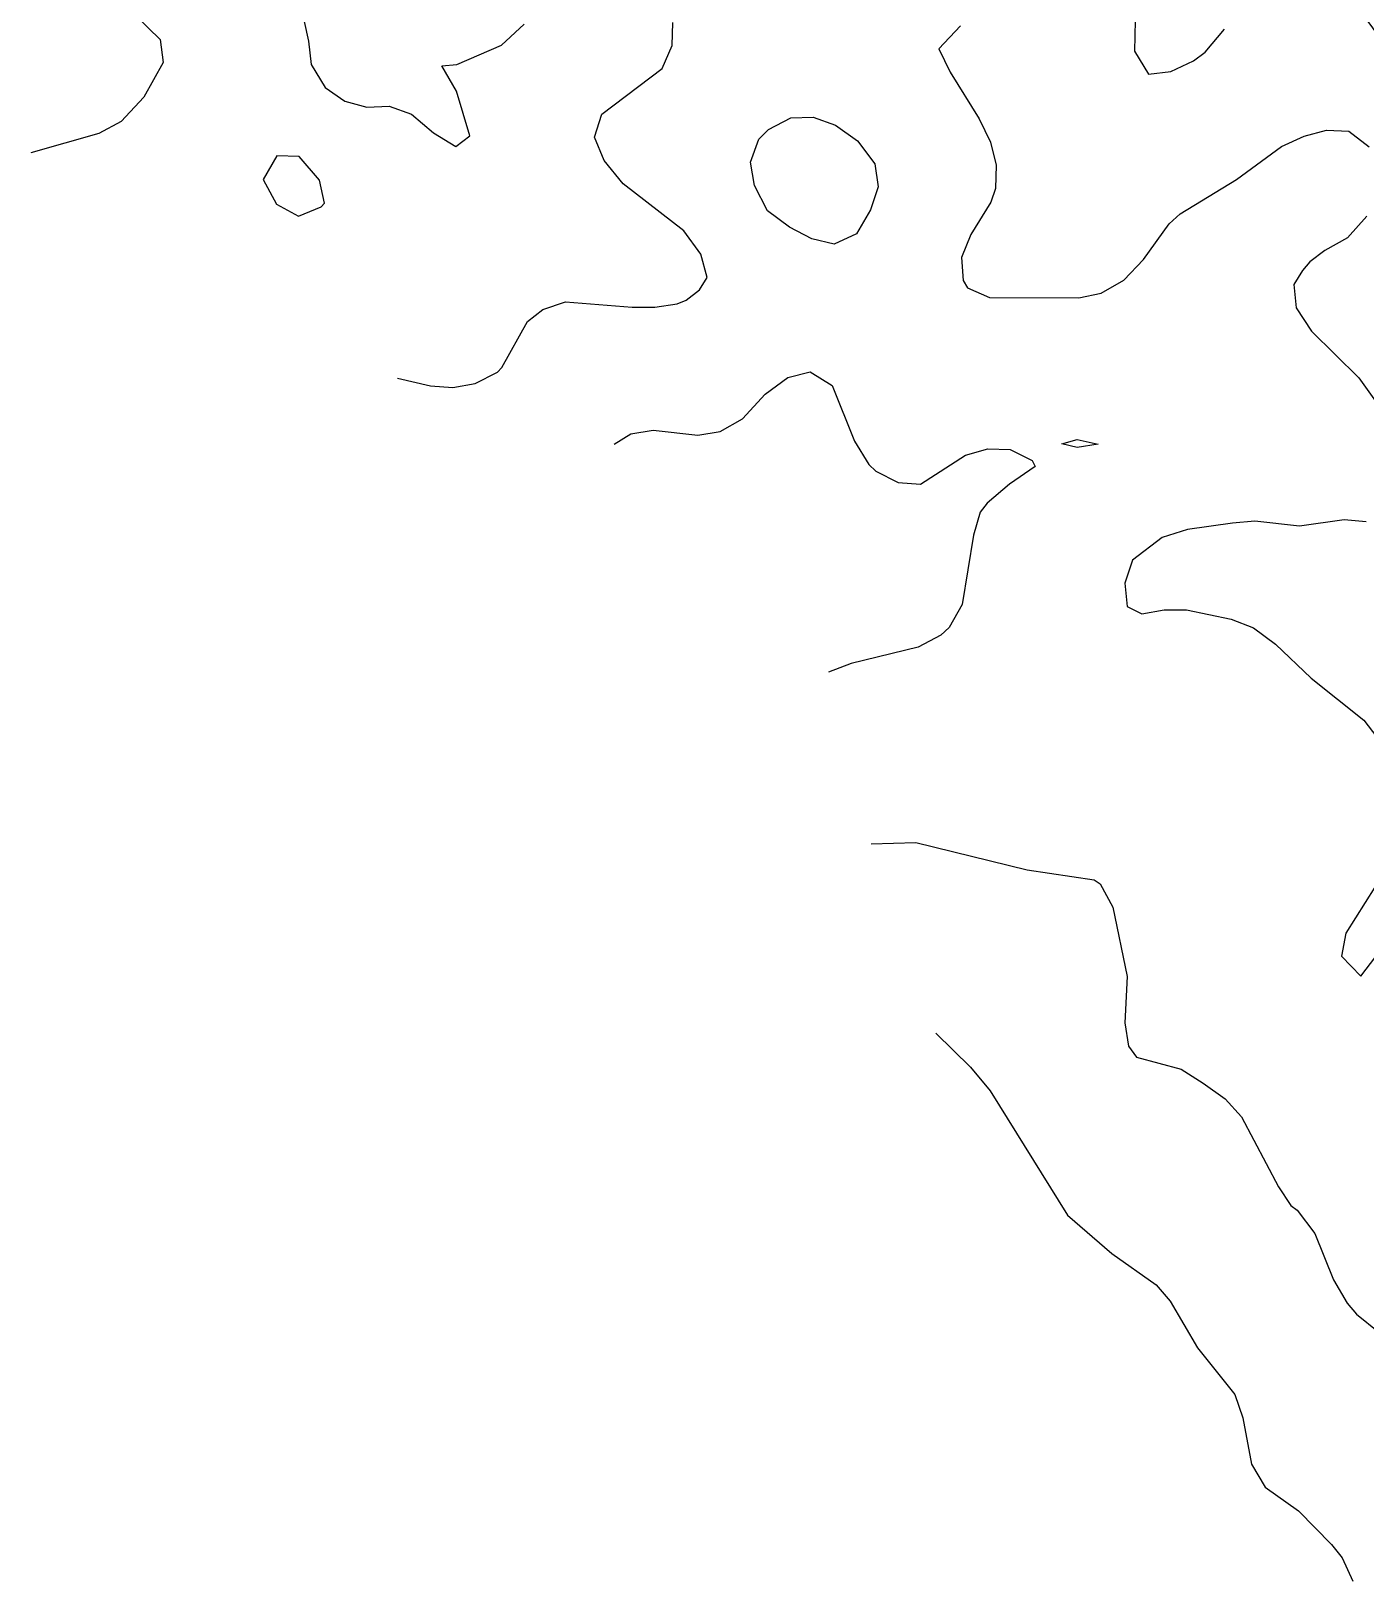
# Model space of a CAD drawing. Header units: metres. Extents: x 697254 to 930473, y 8023396 to 8227001.
# Drawn here: x 762698 to 764471, y 8173993 to 8176054 of the extents above; entities that cross this region are included whole.
import ezdxf

# ---------------------------------------------------------------- set-up
doc = ezdxf.new("R2010")
doc.units = ezdxf.units.M
for name, color, linetype in [('ALIGNMENT_FITTED', 4, 'Continuous'), ('CONTOUR_10M', 33, 'Continuous'), ('CONTOUR_INDEX_50M', 34, 'Continuous')]:
    doc.layers.add(name, color=color, linetype=linetype)

msp = doc.modelspace()

# ---------------------------------------------------------------- linework, layer by layer
at = {"layer": 'ALIGNMENT_FITTED'}
msp.add_arc((763846.7, 8175599.8), 782.7, 16.5579, 73.1857, dxfattribs=at)
at = {"layer": 'CONTOUR_10M'}
for points, elevation in [([(763039.6, 8176163.5), (763066.7, 8176040.1), (763070, 8176009.3), (763088.5, 8175978.4), (763114.6, 8175960.2), (763144.1, 8175952.5), (763173.8, 8175953.9), (763203.4, 8175942.9), (763232.7, 8175918.2), (763262.2, 8175900.2), (763280.9, 8175914.5), (763263.1, 8175973.8), (763243.9, 8176007.2), (763263.5, 8176009.2), (763323.2, 8176035), (763353.2, 8176062.7)], 1130), ([(764166, 8176088.2), (764164.5, 8176026.7), (764183.3, 8175996.2), (764213, 8175999.9), (764242.9, 8176014), (764258.6, 8176025.5), (764284.1, 8176056)], 1130), ([(762837.2, 8176073.7), (762869.3, 8176042.5), (762873.5, 8176011.7), (762847.5, 8175965.7), (762817.5, 8175933.4), (762787.6, 8175917.5), (762697.6, 8175891.5)], 1140), ([(763184.9, 8175592), (763228.6, 8175582.1), (763258.3, 8175579.9), (763288, 8175585.1), (763317.9, 8175600.2), (763323.7, 8175606.4), (763357.7, 8175667.5), (763378.2, 8175683.6), (763408, 8175693.6), (763497, 8175686.7), (763526.7, 8175686.5), (763556.4, 8175690.9), (763568.6, 8175695.7), (763586.3, 8175709.4), (763596.7, 8175726.1), (763588, 8175757), (763565.4, 8175788), (763484.7, 8175850.5), (763459.4, 8175881.6), (763446.8, 8175912.5), (763456.6, 8175943.1), (763536.7, 8176003.6), (763549.9, 8176034.2), (763551, 8176065)], 1140), ([(763933.3, 8176060.3), (763904.6, 8176029.9), (763919.4, 8175998.9), (763958.1, 8175937), (763973, 8175906), (763980.6, 8175875.2), (763979.7, 8175844.4), (763973.5, 8175826.1), (763947.2, 8175783.3), (763934.7, 8175752.7), (763936.8, 8175721.9), (763942.4, 8175712.1), (763971.9, 8175699.5), (764090.6, 8175699.1), (764120.4, 8175705.2), (764150.3, 8175722.2), (764176.4, 8175749.7), (764210.5, 8175797.5), (764225.4, 8175810.7), (764300.3, 8175856.2), (764360.2, 8175900.1), (764390, 8175913.8), (764419.8, 8175921.7), (764449.4, 8175920.5), (764476.5, 8175899.8)], 1140), ([(763024.6, 8175887.6), (763006.2, 8175856.3), (763023.9, 8175823.3), (763053.3, 8175807.4), (763083.2, 8175819.7), (763087.9, 8175824.6), (763081.3, 8175855.4), (763054.3, 8175887), (763024.6, 8175887.6)], 1130), ([(764473.4, 8175807.6), (764447.7, 8175778.5), (764417.8, 8175761.9), (764397.6, 8175747), (764387.8, 8175735.4), (764376.5, 8175716.5), (764379.4, 8175685.7), (764399.8, 8175654.7), (764462.6, 8175592.5), (764484.9, 8175561.4)], 1140), ([(764472.7, 8175401), (764443.1, 8175403.8), (764383.7, 8175395.4), (764324.4, 8175401.9), (764294.7, 8175399.6), (764235.2, 8175391.1), (764201.4, 8175380.4), (764161.8, 8175350.1), (764151.5, 8175319.5), (764154.9, 8175288.7), (764174.5, 8175279), (764204.2, 8175284.4), (764233.9, 8175284.2), (764293.1, 8175272), (764322.6, 8175260.4), (764352.1, 8175238.5), (764399.6, 8175193.4), (764469.5, 8175137.7), (764498.2, 8175099.9)], 1140), ([(764484, 8174915.5), (764445.4, 8174854.5), (764439.8, 8174823.8), (764465.3, 8174797.1), (764485.5, 8174823.3)], 1140), ([(763900.6, 8174721.6), (763946.4, 8174676.1), (763972.6, 8174645), (764075.7, 8174479.7), (764134.4, 8174428.6), (764193.2, 8174387), (764211.9, 8174365.3), (764248.3, 8174303.3), (764297.9, 8174241.2), (764308.7, 8174210.3), (764320.3, 8174148.6), (764338.3, 8174117.9), (764382.4, 8174086.4), (764426.4, 8174041.7), (764440.5, 8174024.1), (764455, 8173993.2)], 1160)]:
    msp.add_lwpolyline(points, dxfattribs=dict(at, elevation=elevation))
at = {"layer": 'CONTOUR_INDEX_50M', "elevation": 1150}
for points in [[(763665.2, 8175909.8), (763677.9, 8175922.5), (763707.8, 8175938.2), (763737.5, 8175939), (763767, 8175928.6), (763796.4, 8175907.7), (763819.2, 8175877.1), (763823.6, 8175846.3), (763813.7, 8175815.7), (763794.9, 8175783.8), (763765.1, 8175770.2), (763735.5, 8175777.5), (763706, 8175792.8), (763676.6, 8175814.8), (763659.3, 8175848.4), (763653.9, 8175879.2), (763665.2, 8175909.8)], [(763472.8, 8175504.3), (763494.9, 8175518), (763524.7, 8175523.2), (763583.9, 8175516.5), (763613.7, 8175521.4), (763643.5, 8175538.2), (763673.6, 8175571), (763703.6, 8175592.9), (763733.3, 8175600.4), (763762.8, 8175582.6), (763792.4, 8175508.4), (763811.2, 8175477.4), (763820.7, 8175468.4), (763850.2, 8175453.5), (763879.9, 8175451.4), (763939.7, 8175489.6), (763969.5, 8175498.4), (763999.1, 8175497.3), (764028.6, 8175482.6), (764032.7, 8175474.7), (763998.6, 8175451.3), (763968.6, 8175425.9), (763959.6, 8175414.1), (763950.7, 8175383.4), (763935.5, 8175291.4), (763918.4, 8175260.8), (763907.1, 8175250.4), (763877.2, 8175234.6), (763787.9, 8175212.8), (763757.9, 8175201.5)], [(764068.1, 8175505), (764088.3, 8175510.7), (764116.3, 8175504.4), (764088.2, 8175500.2), (764068.1, 8175505)], [(763814.7, 8174973), (763874, 8174974.8), (764022, 8174938.5), (764110.8, 8174925.2), (764118.8, 8174920), (764135.6, 8174889.1), (764154.7, 8174796.6), (764151.6, 8174735.1), (764156.4, 8174704.3), (764167.3, 8174689.5), (764226.4, 8174673.4), (764255.9, 8174655.1), (764285.3, 8174634.2), (764306.6, 8174610.2), (764355.9, 8174517.3), (764372.6, 8174492.5), (764380.7, 8174486.2), (764404.3, 8174455.2), (764429.2, 8174393.4), (764447.4, 8174362.4), (764459.8, 8174348.1), (764489.2, 8174324.1)]]:
    msp.add_lwpolyline(points, dxfattribs=at)

doc.saveas('drawing.dxf')
